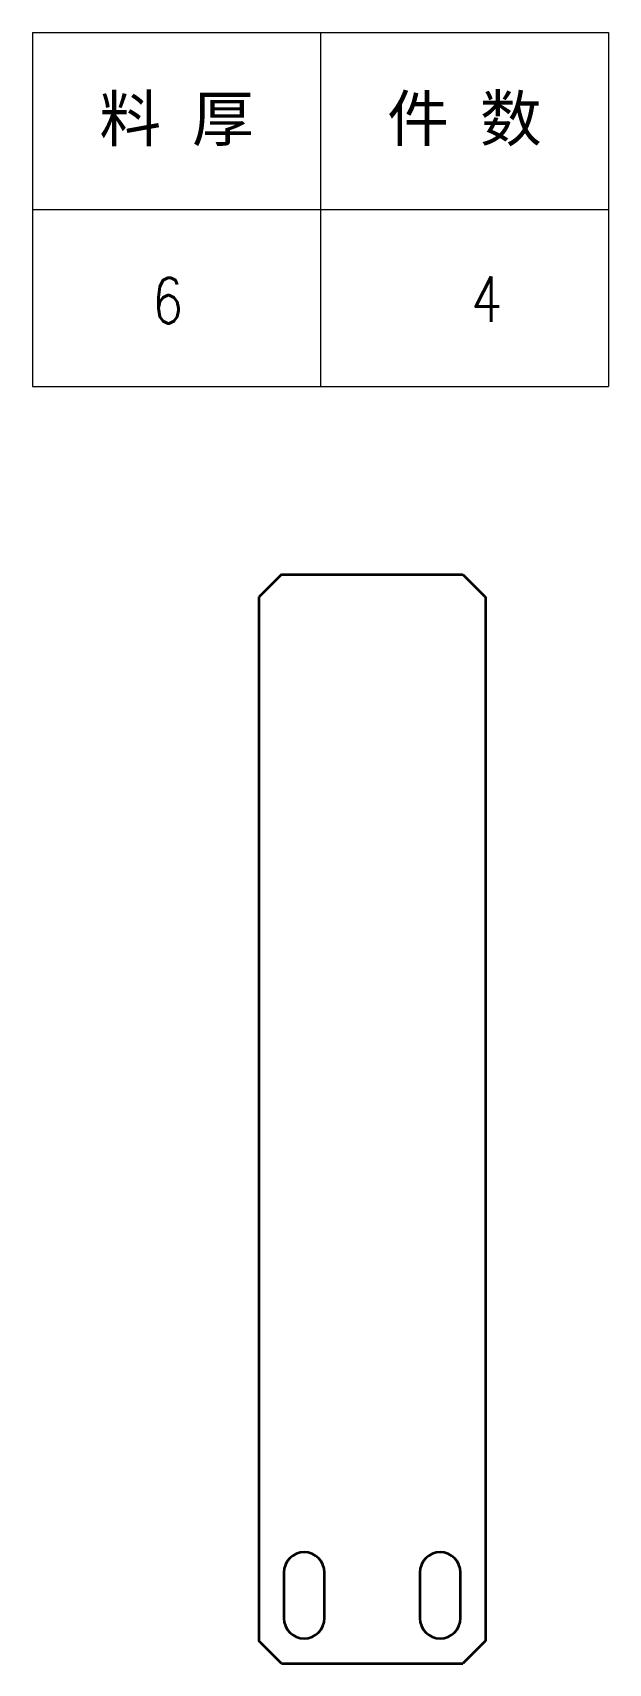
# Model space of a CAD drawing. Header units: millimetres. Extents: x 1333 to 44424, y -42879 to -1037.
# Drawn here: x 43395.2 to 43522.2, y -1816.6 to -1457.1 of the extents above; entities that cross this region are included whole.
import ezdxf
from ezdxf.enums import TextEntityAlignment as Align

# ---------------------------------------------------------------- set-up
doc = ezdxf.new("R2010")
doc.units = ezdxf.units.MM
doc.header["$LTSCALE"] = 0.5
doc.layers.add('标注线', color=3, linetype='Continuous', lineweight=18)
doc.layers.add('粗实线', color=7, linetype='Continuous', lineweight=35)
doc.styles.add('DIM', font='romans.shx', dxfattribs={"width": 0.8, "bigfont": 'bigfont.shx'})
doc.styles.get("Standard").update_dxf_attribs({"font": 'simplex.shx'})

# ---------------------------------------------------------------- blocks, each defined once
blk = doc.blocks.new('*T179')
at = {"color": 0, "linetype": 'ByBlock', "lineweight": -2, "transparency": 16777216}
for p, q in [((0, 0), (127, 0)), ((0, 0), (0, -78)), ((63.5, 0), (63.5, -78)), ((127, 0), (127, -78)), ((0, -39), (127, -39)), ((0, -78), (127, -78))]:
    blk.add_line(p, q, dxfattribs=at)
at = {"color": 0, "transparency": 16777216, "char_height": 10, "width": 60.5, "attachment_point": 5}
for s, insert in [('{\\fSimSun|b0|i0|c134|p2;料 厚}', (31.75, -19.5)), ('{\\fSimSun|b0|i0|c134|p2;件 数}', (95.25, -19.5))]:
    blk.add_mtext(s, dxfattribs=dict(at, insert=insert))
blk = doc.blocks.new('拆图参数')
blk.add_blockref('*T179', (-63.5, 78))
at = {"style": 'DIM', "width": 0.8}
blk.add_attdef('6', text='', height=10, dxfattribs=at).set_placement((-37.13, 18.91), align=Align.MIDDLE_LEFT)
blk.add_attdef('1', text='', height=10, dxfattribs=at).set_placement((36.65, 19.27), align=Align.MIDDLE_CENTER)

msp = doc.modelspace()

# ---------------------------------------------------------------- linework, layer by layer
at = {"layer": '粗实线', "lineweight": 35}
for p, q in [((43450.101, -1576.552), (43445.101, -1581.552)), ((43450.101, -1576.552), (43490.101, -1576.552)), ((43490.101, -1576.552), (43495.101, -1581.552)), ((43445.101, -1581.552), (43445.101, -1811.552)), ((43495.101, -1581.552), (43495.101, -1811.552)), ((43450.101, -1816.552), (43490.101, -1816.552))]:
    msp.add_line(p, q, dxfattribs=at)
at = {"layer": '粗实线', "lineweight": 35, "ltscale": 0.25}
for p, q in [((43450.601, -1796.552), (43450.601, -1806.552)), ((43459.601, -1806.552), (43459.601, -1796.552)), ((43480.601, -1796.552), (43480.601, -1806.552)), ((43489.601, -1806.552), (43489.601, -1796.552))]:
    msp.add_line(p, q, dxfattribs=at)
at = {"layer": '粗实线', "lineweight": 35, "ltscale": 0.176777}
for p, q in [((43450.101, -1816.552), (43445.101, -1811.552)), ((43495.101, -1811.552), (43490.101, -1816.552))]:
    msp.add_line(p, q, dxfattribs=at)
at = {"layer": '粗实线', "lineweight": 35}
for centre, start, end in [((43455.101, -1796.552), 0, 180), ((43485.101, -1796.552), 0, 180), ((43455.101, -1806.552), 180, 0), ((43485.101, -1806.552), 180, 0)]:
    msp.add_arc(centre, 4.5, start, end, dxfattribs=at)

# ---------------------------------------------------------------- block references
at = {"layer": '标注线'}
msp.add_blockref('拆图参数', (43458.709, -1535.069), dxfattribs=at).add_auto_attribs({'1': '4', '6': '6'})

doc.saveas('drawing.dxf')
